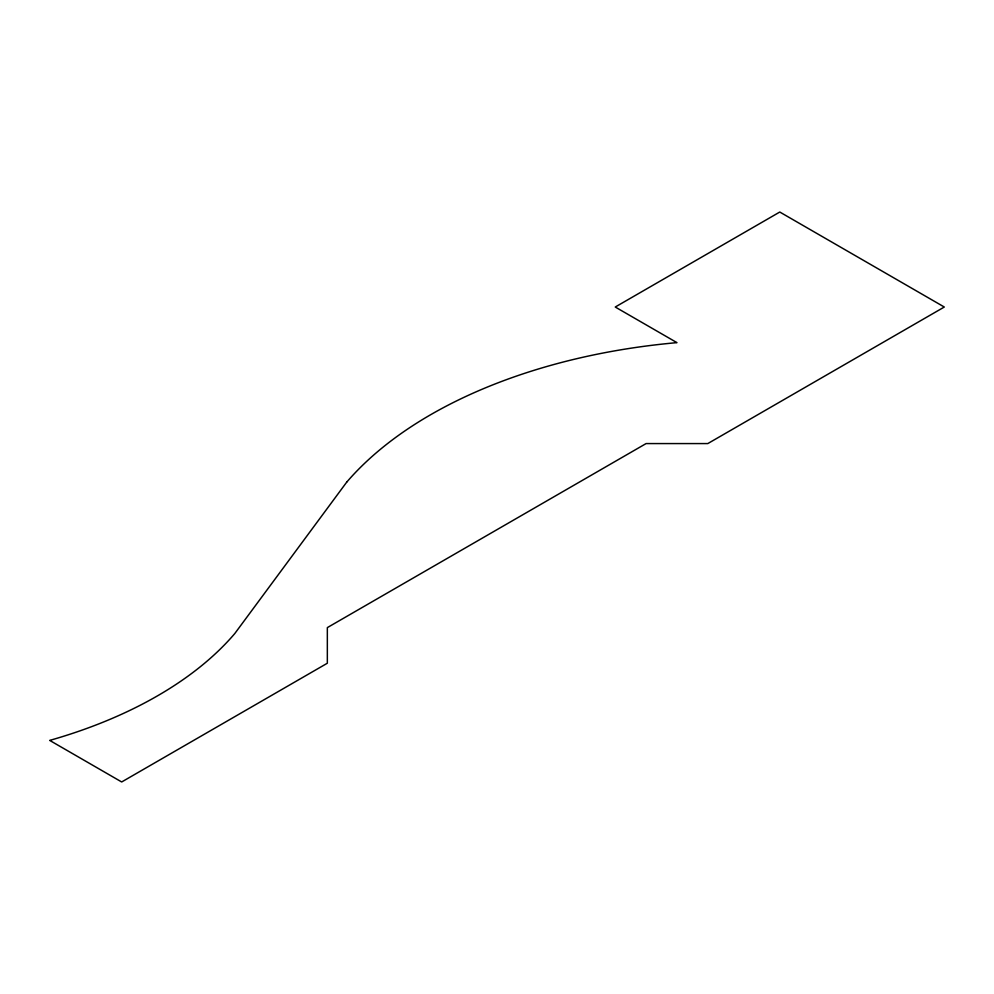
<?xml version="1.0" encoding="UTF-8"?>
<svg xmlns="http://www.w3.org/2000/svg" width="994" height="994" viewBox="0 0 994 994"><rect width="100%" height="100%" fill="white"/><g stroke="black" fill="none" stroke-linecap="round" stroke-linejoin="round"><path stroke-width="1.49" d="M346.682 482.177L234.795 633.538A406.422 234.646 0 0 1 49.7 740.406L121.678 781.967L327.337 663.222L327.337 627.612L646.1 443.572L707.803 443.572L944.3 307.022L779.781 212.033L615.249 307.022L676.951 342.644A444.306 256.514 0 0 0 346.682 482.177"/></g></svg>
